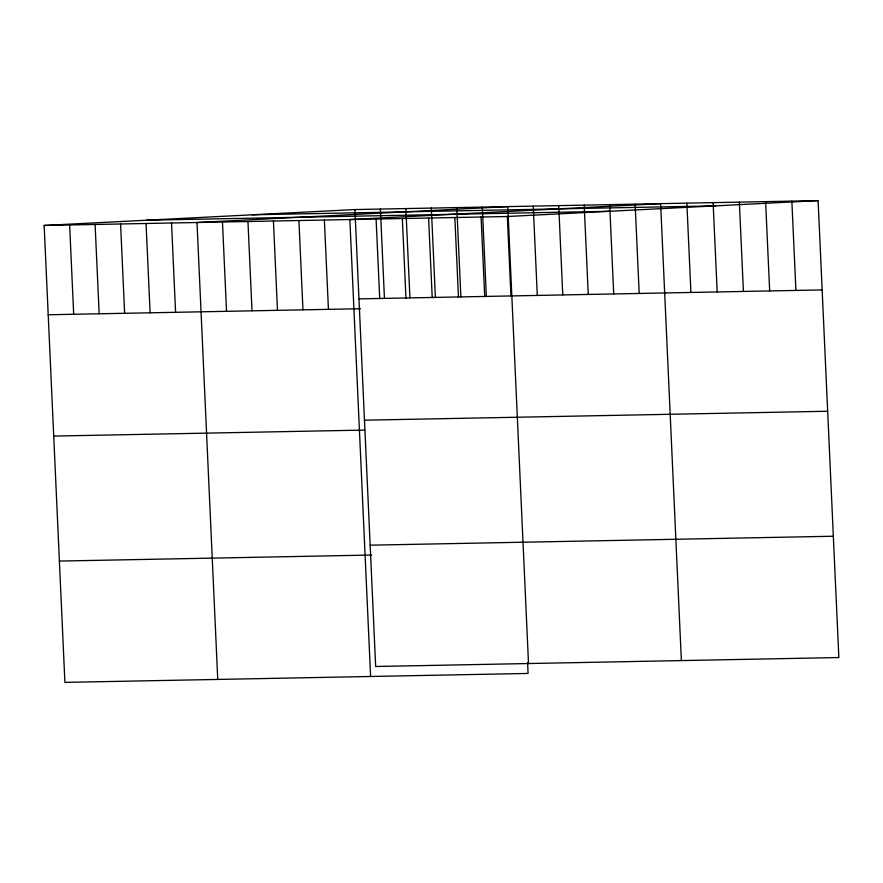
<?xml version="1.0" encoding="UTF-8"?>
<svg xmlns="http://www.w3.org/2000/svg" width="883" height="883" viewBox="0 0 883 883"><rect width="100%" height="100%" fill="white"/><g stroke="black" fill="none" stroke-linecap="round" stroke-linejoin="round"><path stroke-width="1.32" d="M527.592 662.658L528.089 673.442L64.9 682.382L44.15 225.452L354.911 209.558L818.1 200.618L838.85 657.548L375.661 666.488L354.911 209.558M44.15 225.452L507.339 216.512L818.1 200.618M252.361 214.801L715.55 205.86M146.699 220.209L609.888 211.269M358.973 298.873L822.161 289.922M48.201 314.767L360.474 308.73M364.48 420.187L827.669 411.246M53.72 436.081L364.668 430.076M370.154 545.175L833.342 536.235M59.393 561.069L371.655 555.043M791.852 201.125L795.914 290.43M765.605 201.633L769.667 290.937M739.358 202.141L743.42 291.445M713.111 202.637L717.173 291.953M686.864 203.145L690.914 292.461M681.367 660.583L660.616 203.653L349.856 219.547L370.606 676.477M635.142 204.15L639.193 293.454M609.667 204.635L613.718 293.951M584.193 205.132L588.244 294.447M558.718 205.629L562.769 294.933M533.244 206.114L537.294 295.43M528.509 663.541L507.769 206.611L196.997 222.505L217.748 679.435M507.339 216.512L510.959 296.202M482.295 207.097L486.345 296.412M481.092 217.019L484.712 296.71M456.809 207.593L460.871 296.898M454.844 217.527L458.465 297.218M431.334 208.079L435.396 297.394M428.597 218.035L432.217 297.726M405.86 208.576L409.922 297.88M402.35 218.531L405.97 298.233M380.385 209.061L384.447 298.377M376.103 219.039L379.723 298.741M324.381 220.044L328.432 309.348M298.907 220.529L302.957 309.845M273.432 221.026L277.483 310.341M247.957 221.523L252.008 310.827M222.472 222.008L226.534 311.324M171.523 222.991L175.585 312.306M146.048 223.487L150.11 312.792M120.574 223.973L124.635 313.288M95.099 224.47L99.161 313.785M69.625 224.955L73.686 314.271"/></g></svg>
